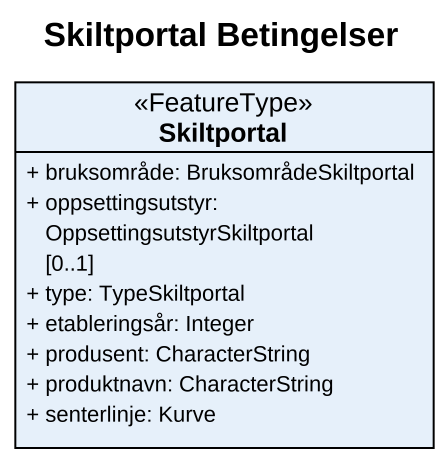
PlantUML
@startuml
title Skiltportal Betingelser
hide circle
hide empty members
skinparam classAttributeIconSize 0
class Skiltportal <<FeatureType>> {
  + bruksområde: BruksområdeSkiltportal
  + oppsettingsutstyr: OppsettingsutstyrSkiltportal [0..1]
  + type: TypeSkiltportal
  + etableringsår: Integer
  + produsent: CharacterString
  + produktnavn: CharacterString
  + senterlinje: Kurve
}
@enduml
